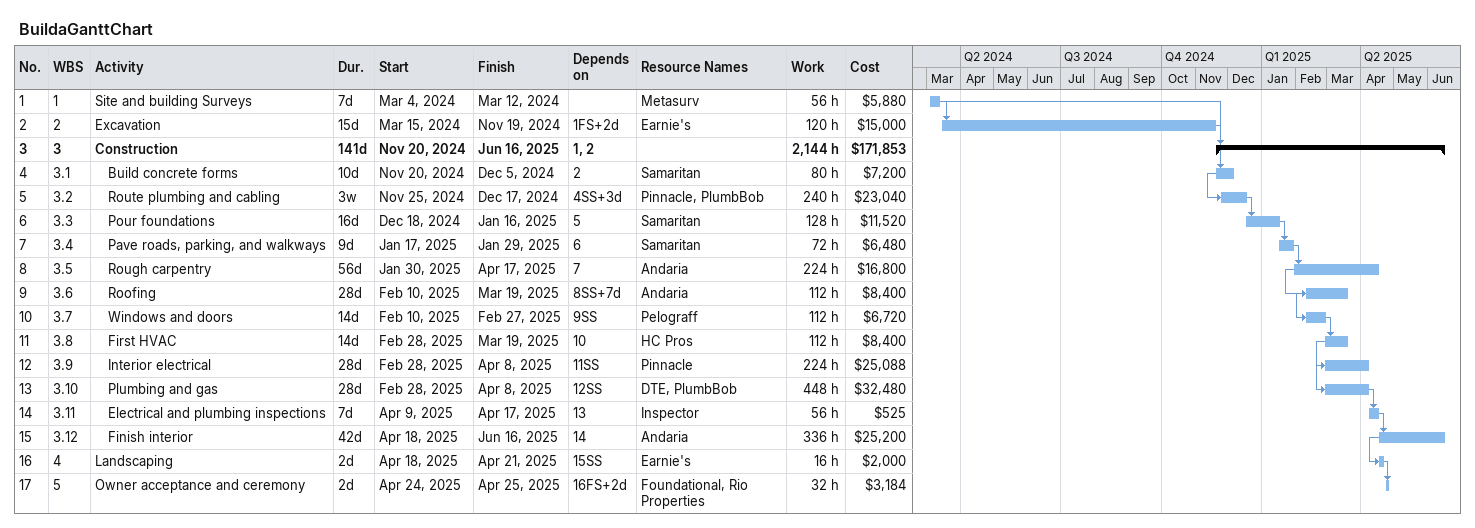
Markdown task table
BuildaGanttChart

| ID | WBS | Task | Duration | Start | Finish | Predecessors | Resources | Work (h) | Cost ($) |
|---|---|---|---|---|---|---|---|---|---|
| 1 | 1 | Site and building Surveys | 7d | 2024-03-04 | 2024-03-12 |  | Metasurv | 56 | 5880 |
| 2 | 2 | Excavation | 15d | 2024-03-15 | 2024-11-19 | 1FS+2d | Earnie's | 120 | 15000 |
| 3 | 3 | **Construction** | 141d | 2024-11-20 | 2025-06-16 | 1, 2 |  | 2144 | 171853 |
| 4 | 3.1 | Build concrete forms | 10d | 2024-11-20 | 2024-12-05 | 2 | Samaritan | 80 | 7200 |
| 5 | 3.2 | Route plumbing and cabling | 3w | 2024-11-25 | 2024-12-17 | 4SS+3d | Pinnacle, PlumbBob | 240 | 23040 |
| 6 | 3.3 | Pour foundations | 16d | 2024-12-18 | 2025-01-16 | 5 | Samaritan | 128 | 11520 |
| 7 | 3.4 | Pave roads, parking, and walkways | 9d | 2025-01-17 | 2025-01-29 | 6 | Samaritan | 72 | 6480 |
| 8 | 3.5 | Rough carpentry | 56d | 2025-01-30 | 2025-04-17 | 7 | Andaria | 224 | 16800 |
| 9 | 3.6 | Roofing | 28d | 2025-02-10 | 2025-03-19 | 8SS+7d | Andaria | 112 | 8400 |
| 10 | 3.7 | Windows and doors | 14d | 2025-02-10 | 2025-02-27 | 9SS | Pelograff | 112 | 6720 |
| 11 | 3.8 | First HVAC | 14d | 2025-02-28 | 2025-03-19 | 10 | HC Pros | 112 | 8400 |
| 12 | 3.9 | Interior electrical | 28d | 2025-02-28 | 2025-04-08 | 11SS | Pinnacle | 224 | 25088 |
| 13 | 3.10 | Plumbing and gas | 28d | 2025-02-28 | 2025-04-08 | 12SS | DTE, PlumbBob | 448 | 32480 |
| 14 | 3.11 | Electrical and plumbing inspections | 7d | 2025-04-09 | 2025-04-17 | 13 | Inspector | 56 | 525 |
| 15 | 3.12 | Finish interior | 42d | 2025-04-18 | 2025-06-16 | 14 | Andaria | 336 | 25200 |
| 16 | 4 | Landscaping | 2d | 2025-04-18 | 2025-04-21 | 15SS | Earnie's | 16 | 2000 |
| 17 | 5 | Owner acceptance and ceremony | 2d | 2025-04-24 | 2025-04-25 | 16FS+2d | Foundational, Rio Properties | 32 | 3184 |
